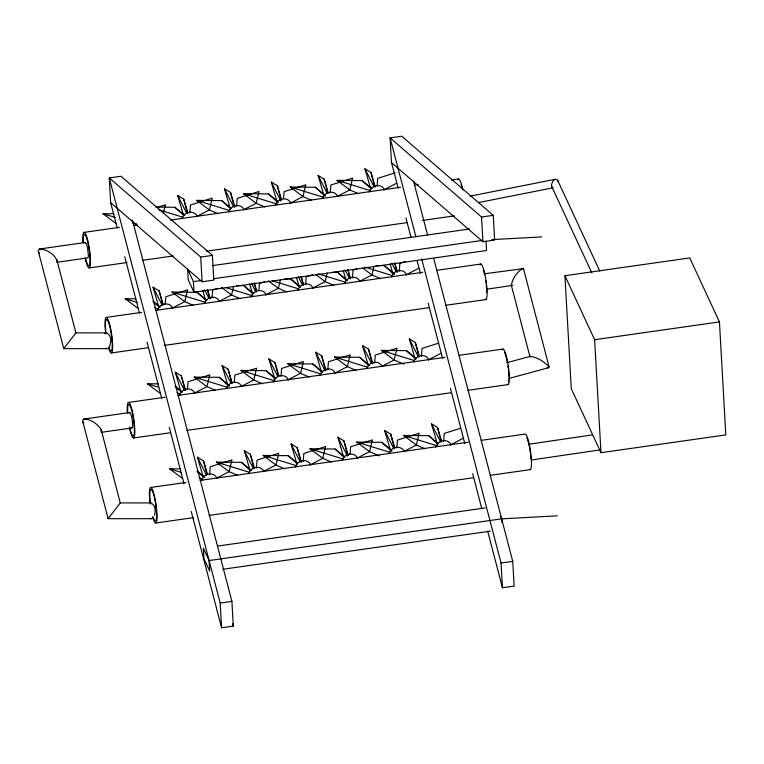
<?xml version="1.0" encoding="UTF-8"?>
<svg xmlns="http://www.w3.org/2000/svg" width="764" height="764" viewBox="0 0 764 764"><rect width="100%" height="100%" fill="white"/><g stroke="black" fill="none" stroke-linecap="round" stroke-linejoin="round"><path stroke-width="1.15" d="M484.156 273.808L523.464 268.632L549.106 366.93L548.418 367.732L508.7 378.524M120.282 503.037L101.154 429.597C97.525 423.858 90.82 419.064 83.868 419.054L82.913 419.617L82.884 421.938L108.125 518.68L151.157 518.699A6.695 3.572 -90 0 0 153.134 517.935M165.225 304.664L165.845 296.738L187.6 289.852L184.745 301.627L172.053 308.217M189.844 212.965L190.465 205.038L212.22 198.153L209.365 209.928L196.673 216.527M187.409 389.688L188.03 381.761L209.785 374.876L206.939 386.651L194.237 393.25M212.029 297.989L212.65 290.062L218.093 288.343M209.603 474.711L210.224 466.794L231.969 459.899L229.124 471.674L216.422 478.274M236.649 206.29L237.27 198.373L259.025 191.477L256.169 203.253L243.477 209.852M234.309 381.885L234.834 375.095L256.589 368.2L253.743 379.975L241.042 386.574M258.929 290.186L259.454 283.396L264.898 281.668M256.408 468.036L257.029 460.119L278.774 453.224L275.928 465.009L263.236 471.598M283.539 198.487L284.074 191.697L305.829 184.802L302.974 196.587L290.282 203.176M281.028 376.346L281.649 368.42L303.394 361.534L300.548 373.309L287.847 379.899M305.638 284.647L306.259 276.721L312.791 274.658M303.212 461.37L303.833 453.444L325.588 446.558L322.733 458.333L310.041 464.932M330.258 192.948L330.879 185.022L352.634 178.136L349.788 189.911L337.086 196.51M327.832 369.671L328.453 361.744L350.198 354.859L347.353 366.634L334.651 373.233M352.452 277.972L353.073 270.055L357.418 268.67M350.017 454.695L350.638 446.778L372.393 439.883L369.537 451.658L356.845 458.257M377.063 186.273L377.683 178.356L395.093 172.845M374.637 362.995L375.258 355.079L397.013 348.183L394.157 359.959L381.465 366.558M399.257 271.306L399.878 263.379L405.312 261.66M396.822 448.029L397.442 440.102L419.197 433.217L416.342 444.992L403.65 451.591M421.442 356.33L422.062 348.403L438.374 343.237M443.626 441.353L444.247 433.436L460.568 428.26M154.595 515.261L155.149 511.402A8.691 4.641 -90 0 0 154.042 505.653L151.282 502.932L120.282 502.913L108.125 518.68L108.536 518.259M163.334 213.385L165.406 204.819L156.706 207.579M233.622 286.385L231.549 294.952L218.857 301.551M280.436 279.719L278.363 288.276L265.662 294.875M327.24 273.044L325.168 281.61L312.466 288.209M374.045 266.369L371.972 274.935L359.271 281.534M56.756 261.871L57.09 260.887C54.55 254.106 46.623 249.188 39.489 249.007L38.2 250.554L38.506 251.891L63.756 348.623L106.788 348.642A6.695 3.572 -90 0 0 108.755 347.878M101.135 431.918L101.154 429.597M109.577 346.751L110.78 341.346A8.691 4.641 -90 0 0 109.672 335.597L106.903 332.875M75.483 333.629L75.913 332.865L56.784 259.55M64.157 348.203L63.756 348.623L75.913 332.865L105.709 332.875M383.891 189.835L396.592 183.236M406.076 274.859L418.777 268.269M428.27 359.892L440.962 353.293M450.454 444.915L463.156 438.316M549.106 366.93C544.245 361.764 537.178 357.046 530.073 356.435L530.054 357.027L511.326 285.258C512.443 278.602 517.113 271.65 522.977 268.279M506.713 362.747L530.741 356.225M486.563 289.222L512.673 285.392M470.003 196.157L555.247 179.292L557.319 179.75A3.094 1.824 -78.1 0 1 557.892 181.335M478.503 202.565L553.002 187.82M528.44 444.295L592.1 434.945M531.954 459.909L600.284 449.872M84.021 232.399L119.451 227.347M133.633 225.332L137.176 224.826M170.248 220.108L400.584 187.275M414.757 185.251L418.3 184.754M451.381 180.037L458.467 179.024M39.489 249.007L85.367 242.465L86.504 244.174A8.691 1.394 81.9 0 1 87.736 249.379L88.328 255.052A6.695 1.079 81.9 0 1 87.936 257.85L56.947 262.272M89.283 267.916L127.082 262.529M142.438 260.343L173.151 255.959M206.223 251.251L407.031 222.63M422.387 220.433L454.274 215.887M132.392 220.042L231.903 601.392L233.297 626.108L221.598 627.769L220.204 603.054L109.271 177.926L200.722 257.048L212.421 255.386L213.815 280.092L202.107 281.763L110.656 202.641L109.271 177.926L120.97 176.255L212.421 255.386M415.96 236.974L390.108 137.892L481.549 217.024L493.257 215.352L494.642 240.068L482.943 241.73L391.493 162.608L390.108 137.892L401.807 136.231L493.257 215.352M212.402 265.643L469.545 228.99M486.009 241.099L486.534 250.516L193.999 292.211L188.221 279.767L187.629 269.176L193.407 281.62L201.658 280.445M213.452 278.764L482.399 240.421M106.206 317.423L141.646 312.371M155.818 310.356L422.769 272.299M436.951 270.284L480.651 264.048M564.921 275.718L689.739 257.926L719.44 321.911L725.8 434.897L600.981 452.689L571.281 388.704L564.921 275.718L594.621 339.703L600.981 452.689M111.468 352.939L148.082 347.725M164.623 345.366L429.215 307.653M445.756 305.294L485.914 299.574M128.39 402.456L165.014 397.232M178.002 395.38L444.963 357.332M459.135 355.308L502.836 349.081M594.621 339.703L719.44 321.911M83.868 419.054L129.737 412.512L130.883 414.222A8.691 1.394 81.9 0 1 132.105 419.436L132.697 425.099A6.695 1.079 81.9 0 1 132.306 427.907L101.325 432.319M133.652 437.973L170.276 432.749M186.808 430.39L451.4 392.677M467.94 390.318L508.098 384.598M150.584 487.48L186.015 482.428M200.187 480.403L468.332 442.184M481.32 440.331L525.03 434.105A17.964 2.884 81.9 0 1 530.751 453.176A17.964 2.884 81.9 0 1 529.481 469.277M155.846 522.996L193.645 517.61M209.002 515.413L473.594 477.701M490.125 475.342L530.292 469.621M217.492 546.088L485.255 507.917M209.116 560.547L209.708 571.138L203.931 558.694L203.339 548.103L209.116 560.547L501.652 518.842L557.357 515.853M222.687 569.285L490.45 531.123M220.204 603.054L231.903 601.392M421.671 258.872L501.041 563.03L512.739 561.359L514.134 586.074L502.435 587.745L487.699 531.286M491.863 239.6L541.647 236.926M358.354 193.645L349.788 189.911L337.029 180.361L362.088 180.581L372.058 188.66M311.55 200.321L302.974 196.587L290.224 187.027L315.284 187.247L325.254 195.336M264.745 206.987L256.169 203.253L243.42 193.703L268.47 193.922L278.449 202.011M217.941 213.662L209.365 209.928L196.615 200.378L221.665 200.588L230.738 207.942M155.77 207.101L174.86 207.264L184.831 215.352M115.756 223.269L103.006 213.719L113.74 213.815M375.917 265.528L384.273 265.605L394.243 273.693M332.693 272.232L337.468 272.271L347.439 280.359M284.695 278.898L290.664 278.946L300.634 287.035M236.697 285.555L243.859 285.621L253.829 293.701M193.321 305.361L184.745 301.627L171.995 292.068L197.045 292.287L207.025 300.376M137.94 308.293L125.191 298.743L135.925 298.839M403.803 364.17L394.157 359.959L381.408 350.409L406.458 350.628L416.437 358.717M355.928 370.368L347.353 366.634L334.603 357.084L359.653 357.304L369.623 365.393M309.114 377.044L300.548 373.309L287.799 363.75L312.848 363.97L322.819 372.058M262.31 383.709L253.743 379.975L240.985 370.425L266.044 370.645L276.014 378.734M215.505 390.385L206.939 386.651L194.18 377.101L219.239 377.32L229.21 385.4M160.125 393.317L147.376 383.767L158.119 383.862M424.918 448.726L416.342 444.992L403.593 435.432L428.652 435.652L438.622 443.741M379.183 455.86L369.537 451.658L356.788 442.108L381.838 442.327L391.817 450.416M331.309 462.067L322.733 458.333L309.983 448.783L335.033 449.003L345.013 457.082M284.504 468.743L275.928 465.009L263.179 455.449L288.229 455.669L297.301 463.022M237.69 475.409L229.124 471.674L216.374 462.124L241.424 462.344L251.394 470.433M182.319 478.35L169.57 468.79L180.304 468.886M547.148 367.551L548.418 367.732M132.306 427.907L131.599 427.257M337.029 180.361L369.986 190.503M290.224 187.027L323.182 197.179M243.42 193.703L277.513 204.198M196.615 200.378L229.572 210.52M364.906 267.133L392.18 275.537M158.902 209.842L182.768 217.196M318.091 273.808L345.366 282.202M103.006 213.719L115.507 217.568M132.554 222.821L135.963 223.862M272.423 280.827L298.562 288.878M225.619 287.503L252.894 295.897M381.408 350.409L414.365 360.56M171.995 292.068L204.953 302.219M334.603 357.084L367.56 367.236M125.191 298.743L137.692 302.592M154.739 307.844L158.148 308.895M287.799 363.75L320.756 373.902M240.985 370.425L275.078 380.921M403.593 435.432L437.686 445.937M194.18 377.101L227.137 387.243M356.788 442.108L389.745 452.259M147.376 383.767L158.74 387.272M176.923 392.868L180.333 393.918M309.983 448.783L342.94 458.925M263.179 455.449L296.136 465.601M216.374 462.124L249.331 472.276M169.57 468.79L180.925 472.295M199.108 477.892L202.517 478.942M105.766 348.231L106.788 348.642M150.145 518.279L151.157 518.699M380.539 278.669L371.972 274.935L362.862 268.116M333.734 285.344L325.168 281.61L316.057 274.782M286.93 292.02L278.363 288.276L268.336 280.78M240.125 298.686L231.549 294.952L221.531 287.445M370.492 187.973L364.934 168.806L370.941 172.425L375.315 187.046M323.688 194.648L318.13 175.472L324.137 179.101L328.167 192.595M277.208 202.441L271.325 182.147L277.332 185.776L281.362 199.261M230.079 207.989L224.52 188.813L230.518 192.442L234.892 207.063M183.274 214.655L177.716 195.488L183.713 199.117L187.753 212.602M414.871 358.029L409.313 338.853L415.31 342.482L419.35 355.976M368.067 364.695L362.508 345.529L368.506 349.148L372.88 363.769M321.262 371.371L315.694 352.194L321.701 355.823L326.075 370.435M437.056 443.053L431.498 423.877L437.505 427.506L441.535 441M158.654 306.354L153.096 287.188L159.093 290.817L163.133 304.301M274.457 378.037L268.89 358.87L274.897 362.499L278.936 375.983M390.251 449.719L384.693 430.552L390.7 434.181L394.73 447.666M227.653 384.712L222.085 365.536L228.092 369.165L232.122 382.659M343.447 456.394L337.889 437.218L343.886 440.847L348.26 455.468M180.514 390.261L175.281 372.211L181.288 375.84L185.662 390.452M296.642 463.07L291.084 443.894L297.081 447.523L301.455 462.134M249.838 469.736L244.27 450.569L250.277 454.188L254.316 467.683M203.033 476.411L197.465 457.235L203.472 460.864L207.512 474.358M511.326 285.258L511.813 285.621M552.668 187.572L552.095 187.132A3.094 1.824 -78.1 0 1 551.56 184.506L552.859 181.259A6.933 4.087 -78.1 0 1 555.247 179.292M152.962 301.169L160.22 307.052M175.147 386.192L182.405 392.075M197.341 471.216L204.59 477.099M362.088 180.581L371.218 188.889M315.284 187.247L325.235 196.31M384.273 265.605L394.234 274.668M268.47 193.922L277.599 202.231M337.468 272.271L346.598 280.589M406.458 350.628L415.587 358.937M221.665 200.588L230.795 208.897M290.664 278.946L299.794 287.254M359.653 357.304L368.783 365.612M428.652 435.652L437.772 443.96M174.86 207.264L183.99 215.572M243.859 285.621L252.979 293.93M312.848 363.97L321.978 372.278M381.838 442.327L391.798 451.39M197.045 292.287L206.175 300.596M266.044 370.645L275.174 378.954M335.033 449.003L344.163 457.311M153.564 301.981L159.37 307.271M219.239 377.32L229.2 386.383M288.229 455.669L297.358 463.977M175.749 387.014L181.555 392.295M241.424 462.344L250.554 470.653M197.112 471.283L203.749 477.319M38.506 251.891L39.441 253.486M82.884 421.938L83.82 423.533M364.934 168.806L373.968 186.674M391.903 263.293L396.153 271.707M409.313 338.853L418.338 356.731M318.13 175.472L327.164 193.349M431.498 423.877L440.532 441.754M345.099 269.959L349.349 278.373M362.508 345.529L371.533 363.397M271.325 182.147L280.885 201.075M384.693 430.552L393.727 448.43M298.294 276.635L302.544 285.048M315.694 352.194L324.729 370.072M224.52 188.813L233.545 206.691M337.889 437.218L347.448 456.146M251.49 283.31L255.739 291.714M268.89 358.87L277.924 376.748M177.716 195.488L186.741 213.366M291.084 443.894L300.109 461.771M204.685 289.976L208.935 298.39M222.085 365.536L231.12 383.413M244.27 450.569L253.304 468.437M153.096 287.188L162.121 305.065M175.281 372.211L184.315 390.089M197.465 457.235L206.5 475.112M557.71 180.447L599.788 271.105M551.713 186.435L591.833 272.882M500.687 516.77L501.652 518.842L501.843 522.375M394.807 263.074L397.5 272.07M348.002 269.749L350.695 278.745M301.197 276.415L303.547 284.284M254.393 283.091L256.742 290.96M207.588 289.766L210.272 298.753M390.07 263.981L392.686 272.996M343.265 270.647L345.882 279.672M296.451 277.322L299.077 286.347M249.647 283.988L252.263 293.013M202.842 290.664L205.459 299.689M413.534 181.163L427.659 235.312M433.675 258.356L512.739 561.359M391.493 162.608L398.111 187.954M405.923 217.912L411.042 237.499M417.048 260.543L420.353 273.216M428.174 303.165L442.604 358.469M450.426 388.427L464.856 443.731M472.668 473.68L481.692 508.241M370.941 172.425L374.732 186.97M394.587 263.045L396.927 271.994M415.31 342.482L419.111 357.027M437.505 427.506L441.296 442.05M324.137 179.101L327.928 193.645M347.782 269.721L350.113 278.669M368.506 349.148L372.307 363.693M390.7 434.181L394.491 448.726M277.332 185.776L281.123 200.311M300.978 276.396L303.308 285.344M321.701 355.823L325.502 370.368M343.886 440.847L347.687 455.392M230.518 192.442L234.319 206.987M254.173 283.062L256.503 292.01M274.897 362.499L278.402 375.917M297.081 447.523L300.882 462.067M183.713 199.117L187.514 213.662M207.359 289.737L209.699 298.686M228.092 369.165L231.884 383.709M250.277 454.188L254.078 468.733M159.093 290.817L162.894 305.361M181.288 375.84L185.079 390.385M203.472 460.864L206.977 474.291M232.695 623.796L233.297 626.108M110.656 202.641L117.274 227.987M124.79 256.79L139.525 313.24M147.041 342.043L161.767 398.502M169.283 427.305L184.019 483.755M191.229 511.412L221.598 627.769M523.464 268.632L523.531 269.558M481.549 217.024L482.943 241.73M501.041 563.03L502.435 587.745M200.722 257.048L202.107 281.763M193.407 281.62L193.999 292.211M104.935 333.648A6.695 3.572 -90 0 1 105.89 332.999M85.129 242.923A6.695 1.079 81.9 0 1 85.367 242.465M129.498 412.98A6.695 1.079 81.9 0 1 129.737 412.512M182.128 218.6A7.984 6.952 -24.9 0 1 189.376 212.287A7.984 6.952 -24.9 0 1 197.198 216.451M275.747 205.258A7.984 6.952 -24.9 0 1 282.986 198.946A7.984 6.952 -24.9 0 1 290.817 203.109M228.933 211.924A7.984 6.952 -24.9 0 1 236.181 205.621A7.984 6.952 -24.9 0 1 244.012 209.775M322.551 198.583A7.984 6.952 -24.9 0 1 329.79 192.28A7.984 6.952 -24.9 0 1 337.621 196.434M369.356 191.907A7.984 6.952 -24.9 0 1 376.595 185.604A7.984 6.952 -24.9 0 1 384.426 189.768M461.179 184.983A15.968 2.569 81.9 0 1 462.058 188.106M457.837 179.893A17.964 2.884 81.9 0 1 462.869 190.121M82.932 242.159A17.964 2.884 81.9 0 1 86.58 236.382A17.964 2.884 81.9 0 1 90.391 264.124A17.964 2.884 81.9 0 1 85.1 257.898M83.352 243.047A15.968 2.569 81.9 0 1 86.437 237.48A15.968 2.569 81.9 0 1 90.018 261.67A15.968 2.569 81.9 0 1 85.692 258.834M135.323 225.265A7.984 6.952 -24.9 0 1 136.011 223.451M204.322 303.623A7.984 6.952 -24.9 0 1 211.561 297.32A7.984 6.952 -24.9 0 1 219.392 301.474M297.931 290.282A7.984 6.952 -24.9 0 1 305.17 283.969A7.984 6.952 -24.9 0 1 313.001 288.133M251.127 296.957A7.984 6.952 -24.9 0 1 258.366 290.645A7.984 6.952 -24.9 0 1 266.197 294.808M344.736 283.606A7.984 6.952 -24.9 0 1 351.975 277.303A7.984 6.952 -24.9 0 1 359.806 281.458M391.54 276.94A7.984 6.952 -24.9 0 1 398.779 270.628A7.984 6.952 -24.9 0 1 406.61 274.792M483.373 270.007A15.968 2.569 81.9 0 1 484.242 273.14M485.742 280.904A15.968 2.569 81.9 0 1 486.028 282.976M486.267 285.02A15.968 2.569 81.9 0 1 486.678 292.335M480.021 264.917A17.964 2.884 81.9 0 1 486.047 280.789A17.964 2.884 81.9 0 1 485.111 299.23M105.747 333.878A17.964 2.884 81.9 0 1 107.313 318.149A17.964 2.884 81.9 0 1 112.585 343.867A17.964 2.884 81.9 0 1 108.736 348.46M105.852 331.968A15.968 2.569 81.9 0 1 107.753 320.498A15.968 2.569 81.9 0 1 112.193 343.494A15.968 2.569 81.9 0 1 108.755 346.99M157.518 310.299A7.984 6.952 -24.9 0 1 164.757 303.986A7.984 6.952 -24.9 0 1 172.588 308.15M226.507 388.647A7.984 6.952 -24.9 0 1 233.746 382.344A7.984 6.952 -24.9 0 1 241.577 386.498M320.116 375.305A7.984 6.952 -24.9 0 1 327.355 369.002A7.984 6.952 -24.9 0 1 335.186 373.157M273.311 381.981A7.984 6.952 -24.9 0 1 280.55 375.668A7.984 6.952 -24.9 0 1 288.381 379.832M366.921 368.64A7.984 6.952 -24.9 0 1 374.159 362.327A7.984 6.952 -24.9 0 1 381.99 366.491M413.725 361.964A7.984 6.952 -24.9 0 1 420.974 355.652A7.984 6.952 -24.9 0 1 428.805 359.815M504.679 352.71A15.968 2.569 81.9 0 1 507.239 361.878M507.936 365.937A15.968 2.569 81.9 0 1 508.213 368M508.452 370.053A15.968 2.569 81.9 0 1 508.862 376.289M508.728 380.052A15.968 2.569 81.9 0 1 508.366 381.847M502.215 349.95A17.964 2.884 81.9 0 1 508.241 365.822A17.964 2.884 81.9 0 1 507.296 384.254M127.311 412.216A17.964 2.884 81.9 0 1 130.959 406.429A17.964 2.884 81.9 0 1 134.77 434.172A17.964 2.884 81.9 0 1 129.479 427.945M127.722 413.104A15.968 2.569 81.9 0 1 130.959 407.957A15.968 2.569 81.9 0 1 134.349 432.625A15.968 2.569 81.9 0 1 129.651 427.086M179.702 395.322A7.984 6.952 -24.9 0 1 186.941 389.01A7.984 6.952 -24.9 0 1 194.772 393.173M248.692 473.68A7.984 6.952 -24.9 0 1 255.93 467.367A7.984 6.952 -24.9 0 1 263.761 471.531M342.301 460.329A7.984 6.952 -24.9 0 1 349.549 454.026A7.984 6.952 -24.9 0 1 357.38 458.18M295.496 467.005A7.984 6.952 -24.9 0 1 302.745 460.702A7.984 6.952 -24.9 0 1 310.566 464.856M389.115 453.663A7.984 6.952 -24.9 0 1 396.354 447.351A7.984 6.952 -24.9 0 1 404.185 451.514M435.919 446.988A7.984 6.952 -24.9 0 1 443.158 440.685A7.984 6.952 -24.9 0 1 450.989 444.839M526.864 437.743A15.968 2.569 81.9 0 1 530.407 453.023M530.636 455.077A15.968 2.569 81.9 0 1 530.961 458.973M149.859 501.623A17.964 2.884 81.9 0 1 152.16 489.017A17.964 2.884 81.9 0 1 157.021 515.872A17.964 2.884 81.9 0 1 152.619 516.856M150.47 504.068A15.968 2.569 81.9 0 1 151.855 490.096A15.968 2.569 81.9 0 1 156.544 512.959A15.968 2.569 81.9 0 1 153.125 517.037M201.887 480.346A7.984 6.952 -24.9 0 1 209.126 474.043A7.984 6.952 -24.9 0 1 216.957 478.197"/></g></svg>
